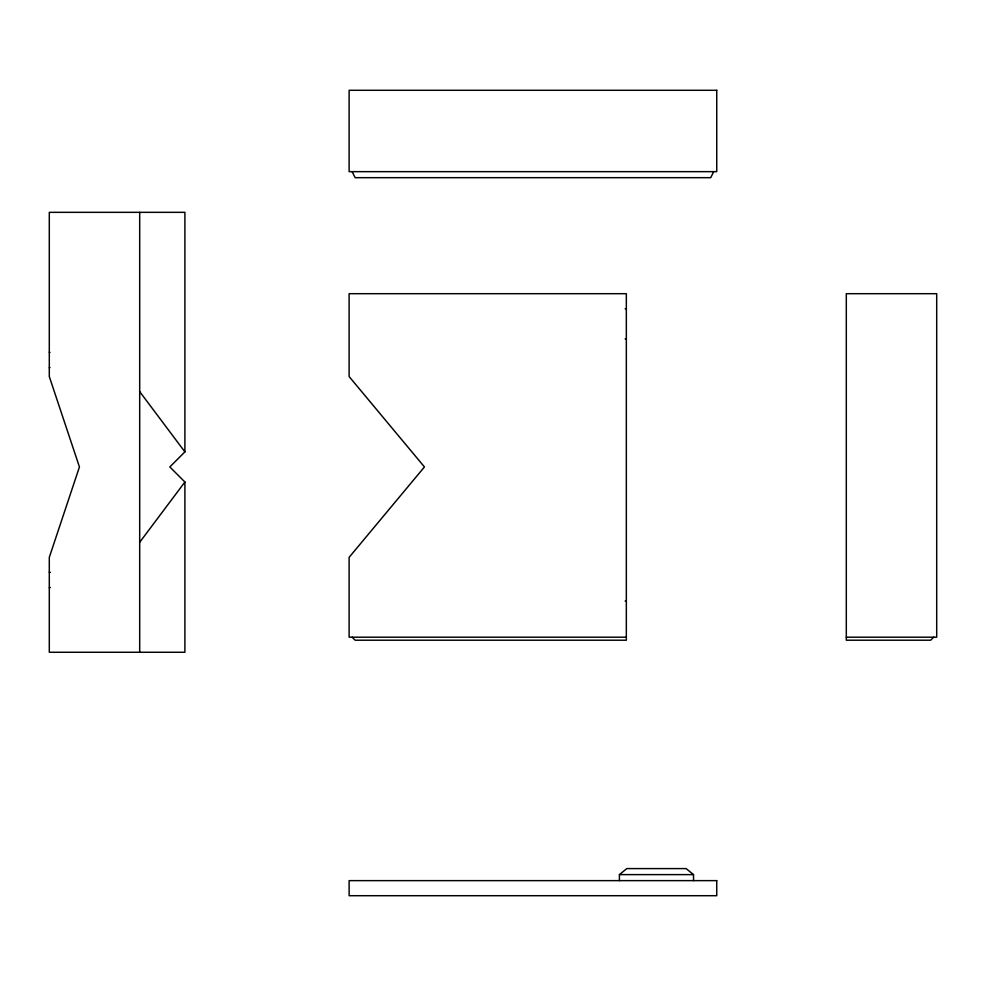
<?xml version="1.0" encoding="UTF-8"?>
<svg xmlns="http://www.w3.org/2000/svg" width="986" height="986" viewBox="0 0 986 986"><rect width="100%" height="100%" fill="white"/><g stroke="black" fill="none" stroke-linecap="round" stroke-linejoin="round"><path stroke-width="1.48" d="M713.716 171.65L710.709 177.677L355.145 177.677L352.125 171.65M139.692 542.275L184.9 482.018L169.826 466.945L184.9 451.884L184.9 212.335L49.3 212.335L49.3 376.553L79.435 466.945L49.3 557.349L49.3 652.264L184.9 652.264L184.9 482.018M933.693 637.202L930.673 640.21L846.308 640.21L846.308 293.692L936.7 293.692L936.7 637.202L846.308 637.202M619.405 880.634L619.405 874.619L626.813 868.592L686.12 868.592L693.528 874.619L693.528 880.634M49.3 367.815L49.978 367.544M625.149 308.754L626.332 308.754M625.149 338.888L626.332 338.888M625.149 601.041L626.332 601.041M626.332 637.202L349.118 637.202L349.118 557.349L424.448 466.945L349.118 376.553L349.118 293.692L626.332 293.692L626.332 640.21L355.145 640.21L352.125 637.202M619.405 874.619L693.528 874.619M49.3 352.15L49.978 352.409M139.692 391.615L184.9 451.884M139.692 212.335L139.692 652.264M49.978 587.496L49.3 587.779L49.978 587.508M716.736 90.293L349.118 90.293L349.118 171.65L716.736 171.65L716.736 90.293M716.736 880.634L349.118 880.634L349.118 895.707L716.736 895.707L716.736 880.634M49.941 572.361L49.3 572.126L49.978 572.373"/></g></svg>
